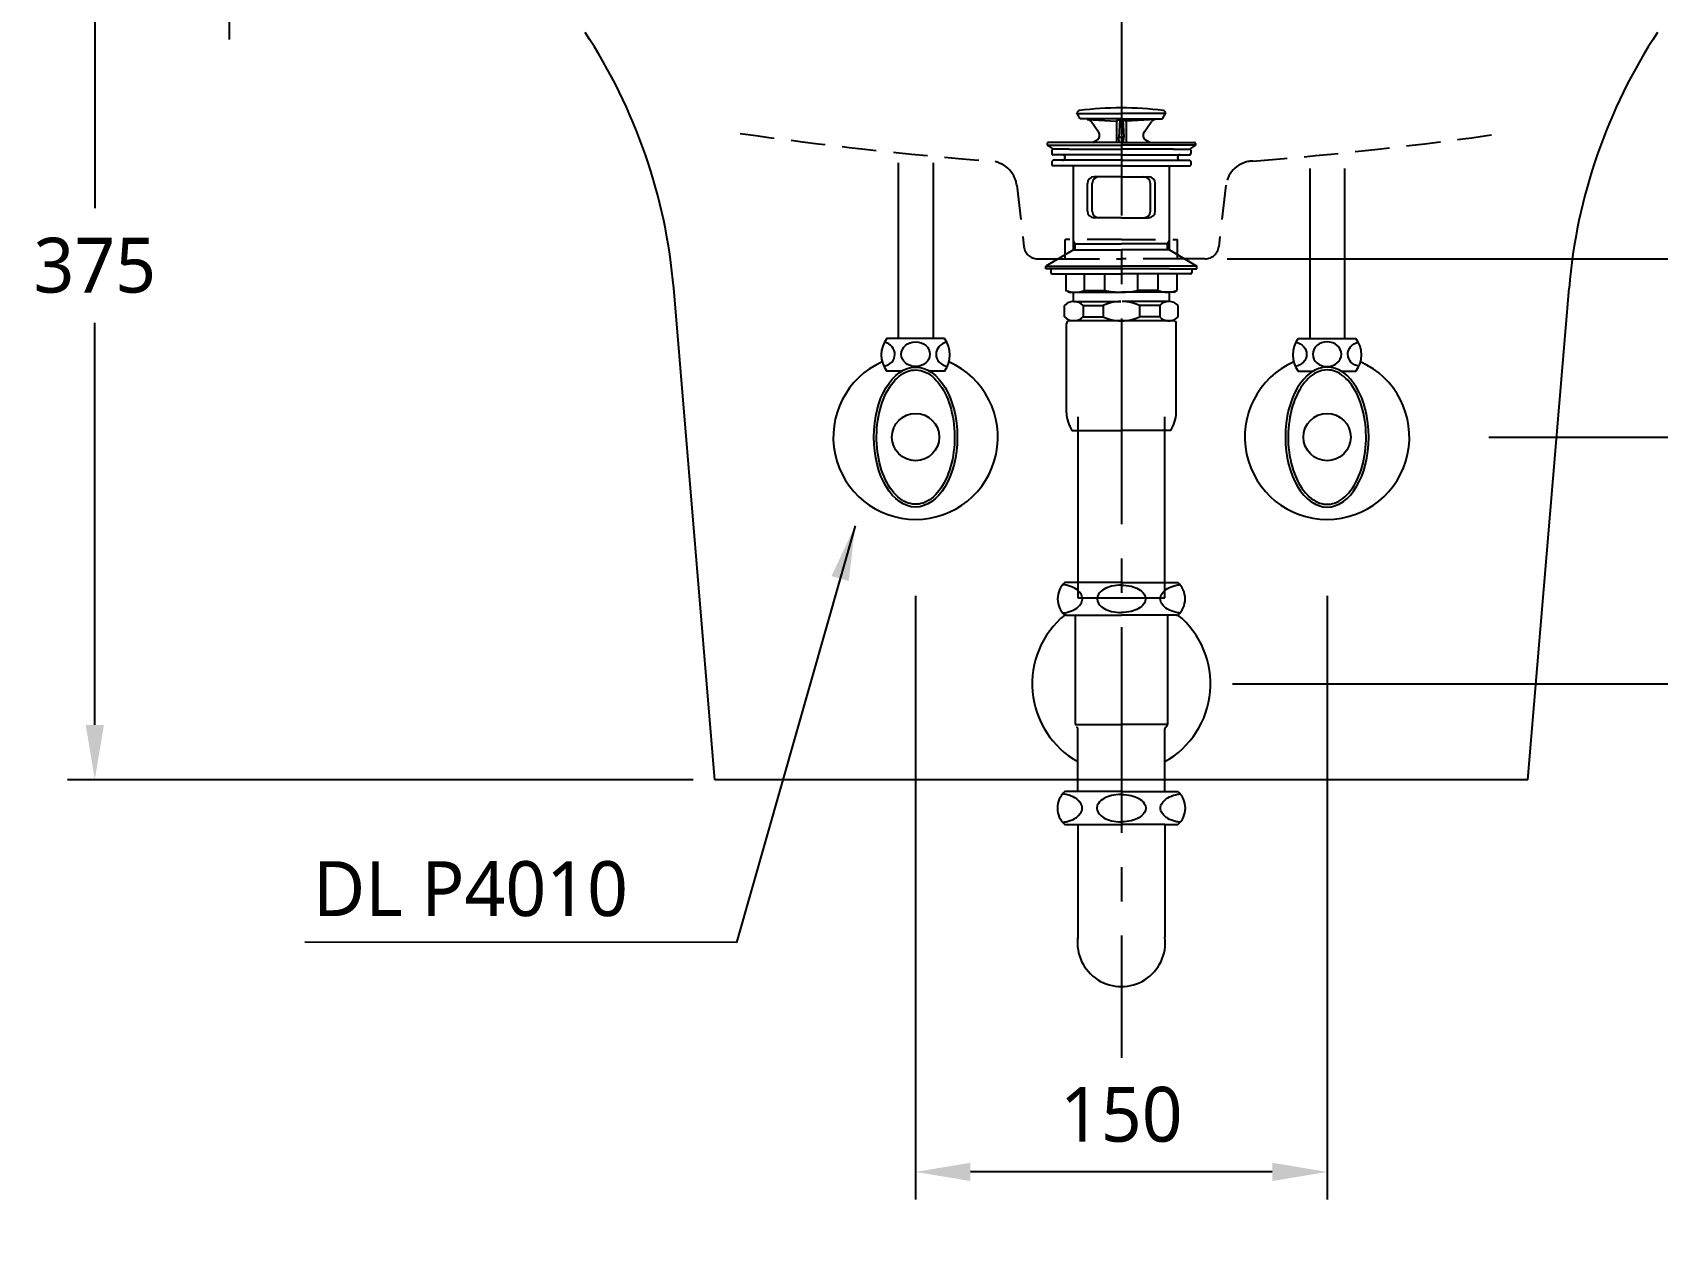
# Model space of a CAD drawing. Extents: x 7056 to 10156, y 0 to 2100.
# Drawn here: x 7804 to 8396, y 459 to 897 of the extents above; entities that cross this region are included whole.
import ezdxf

# ---------------------------------------------------------------- set-up
doc = ezdxf.new("R2010")
doc.units = 0
doc.header["$LTSCALE"] = 50
doc.header["$MEASUREMENT"] = 0
for name, pattern in [('CENTER', [2, 1.25, -0.25, 0.25, -0.25]), ('CENTER2', [1.125, 0.75, -0.125, 0.125, -0.125]), ('HIDDEN', [0.375, 0.25, -0.125])]:
    doc.linetypes.add(name, pattern=pattern)
doc.layers.get('0').update_dxf_attribs({"linetype": 'CONTINUOUS'})
doc.layers.get('DEFPOINTS').update_dxf_attribs({"linetype": 'CONTINUOUS'})
for name, color, linetype in [('1', 2, 'CENTER'), ('2', 2, 'HIDDEN'), ('3', 3, 'CONTINUOUS'), ('4', 4, 'CONTINUOUS'), ('6', 6, 'CONTINUOUS'), ('7', 7, 'CONTINUOUS')]:
    doc.layers.add(name, color=color, linetype=linetype)
doc.styles.add('GHS', font='txt.shx', dxfattribs={"bigfont": 'whgtxt.shx'})
doc.styles.get("Standard").update_dxf_attribs({"font": 'NanumGothic.ttf'})
doc.dimstyles.get("Standard").update_dxf_attribs({"dimtxt": 2.5, "dimasz": 2, "dimexe": 2, "dimexo": 1, "dimgap": 1.5, "dimtad": 1, "dimdec": 0, "dimlfac": 10, "dimrnd": 0.5, "dimzin": 0, "dimdsep": 46, "dimtxsty": 'Standard', "dimcen": 0, "dimclrt": 2, "dimadec": 0, "dimazin": 0, "dimtfac": 1, "dimtdec": 0, "dimtmove": 0, "dimatfit": 3, "dimfxl": 0, "dimtolj": 1, "dimtzin": 0, "dimarcsym": 0})

# ---------------------------------------------------------------- blocks, each defined once
blk = doc.blocks.new('*D66')
at = {"layer": '3', "color": 3, "lineweight": -2}
for p, q in [((8126.03, 691.34), (8126.03, 471.32)), ((8276.03, 691.34), (8276.03, 471.32)), ((8256.03, 481.32), (8146.03, 481.32))]:
    blk.add_line(p, q, dxfattribs=at)
at = {"layer": '3', "color": 3}
for points in [[(8146.03, 484.65), (8146.03, 477.99), (8126.03, 481.32)], [(8256.03, 484.65), (8256.03, 477.99), (8276.03, 481.32)]]:
    blk.add_solid(points, dxfattribs=at)
at = {"layer": 'DEFPOINTS', "color": 0}
for p in [(8126.03, 699.34), (8276.03, 699.34), (8126.03, 481.32)]:
    blk.add_point(p, dxfattribs=at)
at = {"layer": '3', "color": 2, "insert": (8201.03, 502.18), "char_height": 20, "attachment_point": 5}
blk.add_mtext('\\A1;150', dxfattribs=at)
blk = doc.blocks.new('*D67')
at = {"color": 3, "lineweight": -2}
for p, q in [((8241.53, 659.21), (8703.41, 659.21)), ((8693.41, 639.21), (8693.41, 470.06)), ((8693.41, 259.21), (8693.41, 428.37)), ((8509.03, 239.21), (8703.41, 239.21))]:
    blk.add_line(p, q, dxfattribs=at)
at = {"color": 3}
for points in [[(8690.08, 639.21), (8696.75, 639.21), (8693.41, 659.21)], [(8690.08, 259.21), (8696.75, 259.21), (8693.41, 239.21)]]:
    blk.add_solid(points, dxfattribs=at)
at = {"layer": 'DEFPOINTS', "color": 0}
for p in [(8233.53, 659.21), (8501.03, 239.21), (8693.41, 239.21)]:
    blk.add_point(p, dxfattribs=at)
at = {"color": 2, "insert": (8693.41, 449.21), "char_height": 20, "attachment_point": 5}
blk.add_mtext('\\A1;420', dxfattribs=at)
blk = doc.blocks.new('*D69')
at = {"color": 3, "lineweight": -2}
for p, q in [((8455.35, 999.21), (8583.65, 999.21)), ((8573.65, 979.21), (8573.65, 927.6)), ((8573.65, 834.21), (8573.65, 885.83)), ((8239.58, 814.21), (8583.65, 814.21))]:
    blk.add_line(p, q, dxfattribs=at)
at = {"color": 3}
for points in [[(8570.31, 979.21), (8576.98, 979.21), (8573.65, 999.21)], [(8570.31, 834.21), (8576.98, 834.21), (8573.65, 814.21)]]:
    blk.add_solid(points, dxfattribs=at)
at = {"layer": 'DEFPOINTS', "color": 0}
for p in [(8447.35, 999.21), (8231.58, 814.21), (8573.65, 814.21)]:
    blk.add_point(p, dxfattribs=at)
at = {"color": 2, "insert": (8573.65, 906.71), "char_height": 20, "attachment_point": 5}
blk.add_mtext('\\A1;185', dxfattribs=at)
blk = doc.blocks.new('*D70')
at = {"color": 3, "lineweight": -2}
for p, q in [((8601.65, 999.21), (8643.41, 999.21)), ((8633.41, 979.21), (8633.41, 895.1)), ((8633.41, 769.21), (8633.41, 853.33)), ((8335.03, 749.21), (8643.41, 749.21))]:
    blk.add_line(p, q, dxfattribs=at)
at = {"color": 3}
for points in [[(8630.08, 979.21), (8636.75, 979.21), (8633.41, 999.21)], [(8630.08, 769.21), (8636.75, 769.21), (8633.41, 749.21)]]:
    blk.add_solid(points, dxfattribs=at)
at = {"layer": 'DEFPOINTS', "color": 0}
for p in [(8593.65, 999.21), (8327.03, 749.21), (8633.41, 749.21)]:
    blk.add_point(p, dxfattribs=at)
at = {"color": 2, "insert": (8633.41, 874.21), "char_height": 20, "attachment_point": 5}
blk.add_mtext('\\A1;250', dxfattribs=at)
blk = doc.blocks.new('*D71')
at = {"color": 3, "lineweight": -2}
for p, q in [((8661.41, 999.21), (8703.41, 999.21)), ((8693.41, 979.21), (8693.41, 850.12)), ((8693.41, 679.21), (8693.41, 808.31)), ((8241.53, 659.21), (8703.41, 659.21))]:
    blk.add_line(p, q, dxfattribs=at)
at = {"color": 3}
for points in [[(8690.08, 979.21), (8696.75, 979.21), (8693.41, 999.21)], [(8690.08, 679.21), (8696.75, 679.21), (8693.41, 659.21)]]:
    blk.add_solid(points, dxfattribs=at)
at = {"layer": 'DEFPOINTS', "color": 0}
for p in [(8653.41, 999.21), (8233.53, 659.21), (8693.41, 659.21)]:
    blk.add_point(p, dxfattribs=at)
at = {"color": 2, "insert": (8693.41, 829.21), "char_height": 20, "attachment_point": 5}
blk.add_mtext('\\A1;340', dxfattribs=at)
blk = doc.blocks.new('*D65')
at = {"color": 3, "lineweight": -2}
for p, q in [((7875.77, 1019.21), (7875.77, 1039.21)), ((7918.04, 999.21), (7865.77, 999.21)), ((7875.77, 999.21), (7875.77, 987.6)), ((7875.77, 934.21), (7875.77, 945.82)), ((8087.03, 934.21), (7865.77, 934.21)), ((7875.77, 914.21), (7875.77, 894.21))]:
    blk.add_line(p, q, dxfattribs=at)
at = {"color": 3}
for points in [[(7872.43, 1019.21), (7879.1, 1019.21), (7875.77, 999.21)], [(7872.43, 914.21), (7879.1, 914.21), (7875.77, 934.21)]]:
    blk.add_solid(points, dxfattribs=at)
at = {"layer": 'DEFPOINTS', "color": 0}
for p in [(7926.04, 999.21), (7875.77, 934.21), (8095.03, 934.21)]:
    blk.add_point(p, dxfattribs=at)
at = {"color": 2, "insert": (7875.77, 966.71), "char_height": 20, "attachment_point": 5}
blk.add_mtext('\\A1;65', dxfattribs=at)
blk = doc.blocks.new('*D59')
at = {"color": 3, "lineweight": -2}
for p, q in [((7918.03, 999.21), (7816.86, 999.21)), ((7826.86, 979.21), (7826.86, 832.66)), ((7826.86, 644.31), (7826.86, 790.86)), ((8044.91, 624.31), (7816.86, 624.31))]:
    blk.add_line(p, q, dxfattribs=at)
at = {"color": 3}
for points in [[(7823.52, 979.21), (7830.19, 979.21), (7826.86, 999.21)], [(7823.52, 644.31), (7830.19, 644.31), (7826.86, 624.31)]]:
    blk.add_solid(points, dxfattribs=at)
at = {"layer": 'DEFPOINTS', "color": 0}
for p in [(7926.03, 999.21), (7826.86, 624.31), (8052.91, 624.31)]:
    blk.add_point(p, dxfattribs=at)
at = {"color": 2, "insert": (7826.86, 811.76), "char_height": 20, "attachment_point": 5}
blk.add_mtext('\\A1;375', dxfattribs=at)

msp = doc.modelspace()

# ---------------------------------------------------------------- linework, layer by layer
at = {"layer": '1', "color": 1, "linetype": 'CENTER2', "ltscale": 2}
msp.add_line((8201.03038, 1017.46417), (8201.03038, 522.87753), dxfattribs=at)
at = {"layer": '1', "color": 0, "linetype": 'Continuous'}
for p, q in [((8052.90817, 624.30515), (8037.84944, 803.49385)), ((8349.14843, 624.30515), (8364.20715, 803.49385)), ((8349.14843, 624.30515), (8052.90817, 624.30515))]:
    msp.add_line(p, q, dxfattribs=at)
for centre, start, end in [((7838.55197, 786.74522), 4.80375605, 33.3605733), ((8563.50463, 786.74522), 146.6394267, 175.19624395)]:
    msp.add_arc(centre, 200, start, end, dxfattribs=at)
at = {"layer": '2'}
for p, q in [((8162.8943, 841.00925), (8165.51321, 818.63294)), ((8239.16647, 841.00925), (8236.54755, 818.63294)), ((8201.03038, 821.21417), (8180.53038, 821.21417)), ((8180.53038, 814.21417), (8180.53038, 821.21417)), ((8201.03038, 821.21417), (8221.53038, 821.21417)), ((8221.53038, 814.21417), (8221.53038, 821.21417)), ((8170.47931, 814.21417), (8180.53038, 814.21417)), ((8180.53038, 814.21417), (8201.03038, 814.21417)), ((8221.53038, 814.21417), (8201.03038, 814.21417)), ((8231.58145, 814.21417), (8221.53038, 814.21417))]:
    msp.add_line(p, q, dxfattribs=at)
for centre, radius, start, end in [((8265.76239, 2278.29309), 1432.88342, 261.8284644, 265.49027733), ((8136.29838, 2278.29309), 1432.88342, 274.50972267, 278.1715356), ((8152.96209, 839.84679), 10, 6.67550305, 89.22558229), ((8249.09867, 839.84679), 10, 90.77441771, 173.32449695), ((8170.47931, 819.21417), 5, 186.67550305, 270), ((8231.58145, 819.21417), 5, 270, 353.32449695)]:
    msp.add_arc(centre, radius, start, end, dxfattribs=at)
at = {"layer": '3'}
for p, q in [((8186.03038, 865.2431), (8184.79906, 867.37581)), ((8184.9156, 867.17396), (8201.03038, 867.17396)), ((8201.03038, 865.2431), (8186.03038, 865.2431)), ((8188.54566, 865.05881), (8199.28038, 864.35744)), ((8201.03038, 865.2431), (8199.28038, 864.35744)), ((8200.51271, 864.98111), (8200.08038, 858.57323)), ((8217.14516, 867.17396), (8201.03038, 867.17396)), ((8201.03038, 865.2431), (8216.03038, 865.2431)), ((8201.03038, 865.2431), (8202.78038, 864.35744)), ((8201.54806, 864.98111), (8201.98038, 858.57323)), ((8213.51511, 865.05881), (8202.78038, 864.35744)), ((8216.03038, 865.2431), (8217.2617, 867.37581)), ((8192.75572, 860.36381), (8190.03751, 864.21678)), ((8199.28038, 864.35744), (8199.28038, 856.6431)), ((8202.78038, 864.35744), (8202.78038, 856.6431)), ((8209.30504, 860.36381), (8212.02325, 864.21678)), ((8174.03038, 856.2431), (8174.03038, 855.6431)), ((8174.03038, 855.6431), (8201.03038, 855.6431)), ((8174.03038, 855.6431), (8176.1726, 854.1431)), ((8183.73038, 856.6431), (8174.43038, 856.6431)), ((8175.72855, 853.9431), (8175.72855, 852.6431)), ((8182.03038, 854.1431), (8175.92855, 854.1431)), ((8182.03038, 854.1431), (8201.03038, 854.1431)), ((8201.03038, 856.6431), (8183.73038, 856.6431)), ((8190.67396, 856.6431), (8192.12148, 857.47883)), ((8200.28348, 856.6431), (8200.08038, 858.59742)), ((8200.08038, 858.59742), (8201.03038, 858.59742)), ((8201.98038, 858.59742), (8201.03038, 858.59742)), ((8201.03038, 856.6431), (8218.33038, 856.6431)), ((8228.03038, 855.6431), (8201.03038, 855.6431)), ((8220.03038, 854.1431), (8201.03038, 854.1431)), ((8201.77728, 856.6431), (8201.98038, 858.59742)), ((8211.38681, 856.6431), (8209.93929, 857.47883)), ((8218.33038, 856.6431), (8227.63038, 856.6431)), ((8220.03038, 854.1431), (8226.13222, 854.1431)), ((8228.03038, 855.6431), (8225.88816, 854.1431)), ((8226.33222, 853.9431), (8226.33222, 852.6431)), ((8228.03038, 856.2431), (8228.03038, 855.6431)), ((8175.72855, 849.6431), (8175.72855, 848.3431)), ((8201.03038, 848.1431), (8175.92855, 848.1431)), ((8201.03038, 852.1431), (8176.22855, 852.1431)), ((8201.03038, 850.1431), (8176.22855, 850.1431)), ((8183.53038, 817.54869), (8183.53038, 848.1431)), ((8201.03038, 852.1431), (8225.83222, 852.1431)), ((8201.03038, 850.1431), (8225.83222, 850.1431)), ((8201.03038, 848.1431), (8226.13222, 848.1431)), ((8218.53038, 817.54869), (8218.53038, 848.1431)), ((8226.33222, 849.6431), (8226.33222, 848.3431)), ((8188.65601, 831.6431), (8188.65601, 841.6431)), ((8190.42378, 831.6431), (8190.42378, 841.6431)), ((8201.03038, 844.1431), (8191.15601, 844.1431)), ((8201.03038, 844.1431), (8210.90475, 844.1431)), ((8211.63698, 831.6431), (8211.63698, 841.6431)), ((8213.40475, 831.6431), (8213.40475, 841.6431)), ((8201.03038, 829.1431), (8191.15601, 829.1431)), ((8201.03038, 829.1431), (8210.90475, 829.1431)), ((8183.53038, 817.54869), (8173.53038, 811.54869)), ((8184.23038, 819.6431), (8183.53038, 820.85554)), ((8183.53038, 819.6431), (8201.03038, 819.6431)), ((8183.53038, 817.54869), (8201.03038, 817.54869)), ((8184.23038, 817.54869), (8184.23038, 819.6431)), ((8218.53038, 819.6431), (8201.03038, 819.6431)), ((8218.53038, 817.54869), (8201.03038, 817.54869)), ((8217.83038, 819.6431), (8218.53038, 820.85554)), ((8217.83038, 817.54869), (8217.83038, 819.6431)), ((8218.53038, 817.54869), (8228.53038, 811.54869)), ((8173.53038, 811.54869), (8201.03038, 811.54869)), ((8173.53038, 810.54869), (8173.53038, 811.54869)), ((8228.53038, 811.54869), (8201.03038, 811.54869)), ((8228.53038, 810.54869), (8228.53038, 811.54869)), ((8183.53038, 810.54869), (8173.53038, 810.54869)), ((8175.33825, 810.54869), (8175.33825, 809.24869)), ((8175.83825, 808.74869), (8180.83825, 808.74869)), ((8180.83825, 808.74869), (8201.03038, 808.74869)), ((8180.83825, 808.74869), (8180.83825, 802.62604)), ((8218.53038, 810.54869), (8183.53038, 810.54869)), ((8187.61303, 802.62604), (8187.61303, 808.74869)), ((8195.0137, 802.62604), (8195.0137, 808.74869)), ((8221.22251, 808.74869), (8201.03038, 808.74869)), ((8207.04707, 802.62604), (8207.04707, 808.74869)), ((8214.44773, 802.62604), (8214.44773, 808.74869)), ((8218.53038, 810.54869), (8228.53038, 810.54869)), ((8221.22251, 808.74869), (8221.22251, 802.62604)), ((8226.22251, 808.74869), (8221.22251, 808.74869)), ((8226.72251, 810.54869), (8226.72251, 809.24869)), ((8181.83825, 802.04869), (8180.83825, 802.62604)), ((8181.83825, 802.04869), (8183.23825, 802.04869)), ((8183.23825, 802.04869), (8201.03038, 802.04869)), ((8183.53038, 798.63745), (8183.53038, 802.04869)), ((8187.61303, 802.62604), (8195.0137, 802.62604)), ((8218.82251, 802.04869), (8201.03038, 802.04869)), ((8214.44773, 802.62604), (8207.04707, 802.62604)), ((8218.53038, 798.63745), (8218.53038, 802.04869)), ((8220.22251, 802.04869), (8218.82251, 802.04869)), ((8220.22251, 802.04869), (8221.22251, 802.62604)), ((8180.28669, 793.08648), (8180.28669, 797.19972)), ((8183.67408, 798.6431), (8200.78669, 798.6431)), ((8187.06147, 797.19972), (8194.46213, 797.19972)), ((8187.06147, 797.19972), (8187.06147, 793.08648)), ((8194.46213, 797.19972), (8194.46213, 793.08648)), ((8218.38669, 798.6431), (8201.27408, 798.6431)), ((8207.59863, 797.19972), (8207.59863, 793.08648)), ((8214.99929, 797.19972), (8207.59863, 797.19972)), ((8214.99929, 797.19972), (8214.99929, 793.08648)), ((8221.77408, 793.08648), (8221.77408, 797.19972)), ((8181.03038, 758.04075), (8181.03038, 790.6431)), ((8201.03038, 791.6431), (8182.03038, 791.6431)), ((8187.06147, 793.08648), (8194.46213, 793.08648)), ((8218.38669, 791.6431), (8201.03038, 791.6431)), ((8214.99929, 793.08648), (8207.59863, 793.08648)), ((8217.83038, 791.6431), (8218.38669, 791.6431)), ((8218.38669, 791.6431), (8218.78669, 791.6431)), ((8220.03038, 791.6431), (8218.53038, 791.6431)), ((8221.03038, 758.04075), (8221.03038, 790.6431)), ((8221.03038, 785.27886), (8221.03038, 790.6431)), ((8185.15538, 756.6431), (8185.15538, 690.6431)), ((8216.90538, 690.6431), (8216.90538, 756.6431)), ((8183.03038, 751.6431), (8201.03038, 751.6431)), ((8219.03038, 751.6431), (8201.03038, 751.6431)), ((8185.15538, 690.6431), (8216.90538, 690.6431))]:
    msp.add_line(p, q, dxfattribs=at)
for centre, radius, start, end in [((8185.88038, 867.17396), 1.1, 97.32041367, 169.42619898), ((8201.03038, 749.2431), 120, 90, 97.32041367), ((8188.40327, 863.06385), 2, 35.20232507, 86.26180949), ((8201.03038, 749.2431), 120, 82.67958633, 90), ((8213.65749, 863.06385), 2, 93.73819051, 144.79767493), ((8216.18038, 867.17396), 1.1, 10.57380102, 82.67958633), ((8191.12148, 859.21088), 2, 300, 35.20232507), ((8210.93929, 859.21088), 2, 144.79767493, 240), ((8174.43038, 856.2431), 0.4, 90, 180), ((8175.92855, 853.9431), 0.2, 90, 180), ((8226.13222, 853.9431), 0.2, 0, 90), ((8227.63038, 856.2431), 0.4, 0, 90), ((8176.22855, 852.6431), 0.5, 180, 270), ((8176.22855, 849.6431), 0.5, 90, 180), ((8175.92855, 848.3431), 0.2, 180, 270), ((8179.53038, 851.1431), 1, 270, 90), ((8222.53038, 851.1431), 1, 90, 270), ((8225.83222, 852.6431), 0.5, 270, 0), ((8225.83222, 849.6431), 0.5, 0, 90), ((8226.13222, 848.3431), 0.2, 270, 0), ((8191.15601, 841.6431), 2.5, 90, 180), ((8192.92378, 841.6431), 2.5, 90, 180), ((8209.13698, 841.6431), 2.5, 0, 90), ((8210.90475, 841.6431), 2.5, 0, 90), ((8191.15601, 831.6431), 2.5, 180, 270), ((8192.92378, 831.6431), 2.5, 180, 270), ((8209.13698, 831.6431), 2.5, 270, 0), ((8210.90475, 831.6431), 2.5, 270, 0), ((8175.83825, 809.24869), 0.5, 180, 270), ((8226.22251, 809.24869), 0.5, 270, 0), ((8184.22564, 812.2279), 10.18185, 250.56792502, 289.43207498), ((8200.83824, 831.50102), 29.45658, 258.59556617, 270.3737354), ((8201.22252, 831.50102), 29.45658, 269.6262646, 281.40443383), ((8217.83512, 812.2279), 10.18185, 250.56792502, 289.43207498), ((8183.67408, 793.9353), 4.70435, 43.94093732, 136.05906268), ((8200.56449, 785.03862), 13.60629, 89.06429532, 116.64718661), ((8201.49627, 785.03862), 13.60629, 63.35281339, 90.93570468), ((8218.38669, 793.9353), 4.70435, 43.94093732, 136.05906268), ((8183.67408, 796.3509), 4.70435, 223.94093732, 316.05906268), ((8182.03038, 790.6431), 1, 90, 180), ((8200.56449, 805.24758), 13.60629, 243.35281339, 270.93570468), ((8201.49627, 805.24758), 13.60629, 269.06429532, 296.64718661), ((8218.38669, 796.3509), 4.70435, 223.94093732, 316.05906268), ((8220.03038, 790.6431), 1, 0, 90), ((8194.01879, 758.58968), 13, 182.42004342, 212.30000816), ((8208.04198, 758.58968), 13, 327.69999184, 357.57995658)]:
    msp.add_arc(centre, radius, start, end, dxfattribs=at)
at = {"layer": '4'}
for p, q in [((8184.78038, 696.25294), (8180.48888, 696.25294)), ((8201.03038, 696.25294), (8184.78038, 696.25294)), ((8201.03038, 696.25294), (8217.28038, 696.25294)), ((8217.28038, 696.25294), (8221.57188, 696.25294)), ((8180.88038, 684.25294), (8180.48888, 684.25294)), ((8180.88038, 684.25294), (8201.03038, 684.25294)), ((8184.23038, 684.25294), (8184.23038, 644.47282)), ((8221.18038, 684.25294), (8201.03038, 684.25294)), ((8217.83038, 684.25294), (8217.83038, 644.47282)), ((8221.18038, 684.25294), (8221.57188, 684.25294)), ((8184.23038, 644.47282), (8201.03038, 644.47282)), ((8185.15538, 619.95294), (8185.15538, 642.82794)), ((8217.83038, 644.47282), (8201.03038, 644.47282)), ((8216.90538, 619.95294), (8216.90538, 642.82794)), ((8185.15538, 619.95294), (8180.41093, 619.95294)), ((8200.95243, 619.95294), (8185.15538, 619.95294)), ((8200.95243, 619.95294), (8201.03038, 619.95294)), ((8201.10833, 619.95294), (8201.03038, 619.95294)), ((8201.10833, 619.95294), (8216.90538, 619.95294)), ((8216.90538, 619.95294), (8221.64983, 619.95294)), ((8180.41093, 607.95294), (8185.15538, 607.95294)), ((8185.15538, 607.95294), (8200.95243, 607.95294)), ((8185.15538, 607.95294), (8185.15538, 566.87403)), ((8216.90538, 607.95294), (8201.10833, 607.95294)), ((8216.90538, 607.95294), (8216.90538, 566.87403)), ((8216.90538, 607.95294), (8221.64983, 607.95294))]:
    msp.add_line(p, q, dxfattribs=at)
for points in [[(8186.83555, 690.25294, 0.15521739), (8186.24506, 692.10926, 0.106747244), (8184.18335, 693.99994, 0.07304301), (8181.41349, 695.11796, 0.028511088), (8179.68474, 695.43397, 0.05952259)], [(8201.03038, 695.25294, 0.057537424), (8197.47284, 694.84219, 0.071219107), (8194.77289, 693.78847, 0.106373365), (8192.75008, 691.99187, 0.159482965)], [(8201.03038, 695.25294, -0.057537424), (8204.58792, 694.84219, -0.071219107), (8207.28788, 693.78847, -0.106373365), (8209.31068, 691.99187, -0.159482965)], [(8215.22521, 690.25294, -0.15521739), (8215.8157, 692.10926, -0.106747244), (8217.87741, 693.99994, -0.07304301), (8220.64727, 695.11796, -0.028511088), (8222.37603, 695.43397, -0.05952259)], [(8179.68474, 685.0719, 0.028511088), (8181.41349, 685.38792, 0.07304301), (8184.18335, 686.50594, 0.106747244), (8186.24506, 688.39661, 0.15521739), (8186.83555, 690.25294, 0.15521739)], [(8192.75008, 691.99187, 0.327290453), (8192.75008, 688.514, 0.106373385), (8194.77289, 686.7174, 0.071219107), (8197.47284, 685.66368, 0.057537424), (8201.03038, 685.25294, 0.057537424)], [(8209.31068, 691.99187, -0.327290453), (8209.31068, 688.514, -0.106373385), (8207.28788, 686.7174, -0.071219107), (8204.58792, 685.66368, -0.057537424), (8201.03038, 685.25294, -0.057537424)], [(8222.37603, 685.0719, -0.028511088), (8220.64727, 685.38792, -0.07304301), (8217.87741, 686.50594, -0.106747244), (8215.8157, 688.39661, -0.15521739), (8215.22521, 690.25294, -0.15521739)], [(8185.15538, 616.9384, 0.049056062), (8184.10541, 617.69994, 0.07304301), (8181.33554, 618.81796, 0.028511088), (8179.60679, 619.13397)], [(8186.7576, 613.95294, 0.15521739), (8186.16711, 615.80926, 0.054411203), (8185.21396, 616.88582, 0.054411203)], [(8201.03038, 618.95274, 0.058789896), (8197.39489, 618.54219, 0.071219107), (8194.69494, 617.48847, 0.106373365), (8192.67213, 615.69187, 0.159482965)], [(8201.03038, 618.95274, -0.058789896), (8204.66587, 618.54219, -0.071219107), (8207.36583, 617.48847, -0.106373365), (8209.38863, 615.69187, -0.159482965)], [(8215.30316, 613.95294, -0.15521739), (8215.89365, 615.80926, -0.054949864), (8216.85734, 616.89538, -0.054949864)], [(8216.90538, 616.9384, -0.049056062), (8217.95536, 617.69994, -0.07304301), (8220.72522, 618.81796, -0.028511088), (8222.45398, 619.13397)], [(8179.60679, 608.7719, 0.028511088), (8181.33554, 609.08792, 0.07304301), (8184.10541, 610.20594, 0.049056062), (8185.15538, 610.96747, 0.049056062)], [(8185.21573, 611.02166, 0.054320903), (8186.16711, 612.09661, 0.15521739), (8186.7576, 613.95294)], [(8192.67213, 615.69187, 0.327290453), (8192.67213, 612.214, 0.106373385), (8194.69494, 610.4174, 0.071219107), (8197.39489, 609.36368, 0.057537424), (8200.95243, 608.95294, 0.057537424)], [(8209.38863, 615.69187, -0.327290453), (8209.38863, 612.214, -0.106373385), (8207.36583, 610.4174, -0.071219107), (8204.66587, 609.36368, -0.057537424), (8201.10833, 608.95294, -0.057537424)], [(8216.8493, 611.01778, -0.054539036), (8215.89365, 612.09661, -0.15521739), (8215.30316, 613.95294)], [(8222.45398, 608.7719, -0.028511088), (8220.72522, 609.08792, -0.07304301), (8217.95536, 610.20594, -0.049056062), (8216.90538, 610.96747, -0.049056062)]]:
    msp.add_lwpolyline(points, format="xyb", dxfattribs=at)
for centre, radius, start, end in [((8185.78038, 690.25294), 8, 131.40962211, 228.59037789), ((8216.28038, 690.25294), 8, 311.40962211, 48.59037789), ((8201.03038, 659.25294), 32.5, 129.44707923, 240.76048697), ((8201.03038, 659.25294), 32.5, 299.23951303, 50.55292077), ((8184.23038, 642.82794), 0.925, 0, 58.70258778), ((8217.83038, 642.82794), 0.925, 121.29741222, 180), ((8216.83038, 644.47282), 1, 301.29741222, 0), ((8185.70243, 613.95294), 8, 131.40962211, 228.59037789), ((8216.35833, 613.95294), 8, 311.40962211, 48.59037789), ((8201.03038, 564.87794), 16, 172.8333566, 7.1666434), ((8201.03038, 564.87794), 16, 172.8333566, 180)]:
    msp.add_arc(centre, radius, start, end, dxfattribs=at)
at = {"layer": '6'}
for p, q in [((8119.68038, 849.21417), (8119.68038, 785.21417)), ((8132.38038, 849.21417), (8132.38038, 785.21417)), ((8269.68038, 847.09905), (8269.68038, 785.21417)), ((8282.38038, 847.11801), (8282.38038, 785.21417)), ((8132.38038, 785.21417), (8115.53038, 785.21417)), ((8136.53038, 785.21417), (8132.38038, 785.21417)), ((8265.53038, 785.21417), (8269.68038, 785.21417)), ((8269.68038, 785.21417), (8286.53038, 785.21417)), ((8120.89019, 773.21417), (8115.53038, 773.21417)), ((8136.53038, 773.21417), (8131.17058, 773.21417)), ((8265.53038, 773.21417), (8270.89019, 773.21417)), ((8281.17058, 773.21417), (8286.53038, 773.21417))]:
    msp.add_line(p, q, dxfattribs=at)
for centre in [(8126.03038, 749.21417), (8276.03038, 749.21417)]:
    msp.add_circle(centre, 8.61509, dxfattribs=at)
for centre, radius, start, end in [((8123.53038, 779.21417), 10, 143.13010235, 216.86989765), ((8128.53038, 779.21417), 10, 323.13010235, 36.86989765), ((8273.53038, 779.21417), 10, 143.13010235, 216.86989765), ((8278.53038, 779.21417), 10, 323.13010235, 36.86989765), ((8126.03038, 749.21417), 30, 113.91725115, 66.08274885), ((8276.03038, 749.21417), 30, 113.91725115, 66.08274885)]:
    msp.add_arc(centre, radius, start, end, dxfattribs=at)
for centre, major_axis, start_param, end_param in [((8113.25712, 779.44175), (-5.22946, 0), 1.800504354, 4.443057795), ((8138.71306, 779.44175), (5.22946, 0), 1.82411945, 4.498970222)]:
    msp.add_ellipse(centre, major_axis=major_axis, ratio=0.866391406, start_param=start_param, end_param=end_param, dxfattribs=at)
for centre, major_axis, ratio in [((8126.03038, 779.44175), (5.22946, 0), 0.866391406), ((8126.03038, 749.21417), (0, 25.5), 0.596528766)]:
    msp.add_ellipse(centre, major_axis=major_axis, ratio=ratio, dxfattribs=at)
at = {"layer": '6', "extrusion": (0, 0, -1)}
for centre, major_axis, start_param, end_param in [((8263.34771, 779.44175), (-5.22946, 0), 1.82411945, 4.498970222), ((8288.80365, 779.44175), (5.22946, 0), 1.800504354, 4.443057795)]:
    msp.add_ellipse(centre, major_axis=major_axis, ratio=0.866391406, start_param=start_param, end_param=end_param, dxfattribs=at)
for centre, major_axis, ratio in [((8276.03038, 779.44175), (-5.22946, 0), 0.866391406), ((8276.03038, 749.21417), (0, 25.5), 0.596528766)]:
    msp.add_ellipse(centre, major_axis=major_axis, ratio=ratio, dxfattribs=at)
at = {"layer": '6'}
for points in [[(8126.03038, 773.71417), (8123.94999, 773.71417), (8121.85024, 772.90506), (8117.95401, 769.66001), (8116.18179, 767.21988), (8113.45594, 761.19117), (8112.50427, 757.61176), (8111.65387, 750.09662), (8111.7552, 746.16688), (8112.98709, 738.80947), (8114.11758, 735.38793), (8117.13001, 729.79872), (8119.00788, 727.64149), (8123.01302, 724.99915), (8125.11854, 724.49757), (8129.27404, 725.09937), (8131.35579, 726.22222), (8135.107, 730.05422), (8136.75573, 732.75833), (8139.17012, 739.1797), (8139.93489, 742.88895), (8140.39656, 750.50338), (8140.09342, 754.40265), (8138.49058, 761.54506), (8137.19102, 764.78177), (8133.92013, 769.88856), (8131.9564, 771.74732), (8128.63869, 773.39949), (8127.33318, 773.71417), (8126.03038, 773.71417)], [(8276.03038, 773.71417), (8278.11077, 773.71417), (8280.21052, 772.90506), (8284.10675, 769.66001), (8285.87897, 767.21988), (8288.60482, 761.19117), (8289.55649, 757.61176), (8290.40689, 750.09662), (8290.30557, 746.16688), (8289.07367, 738.80947), (8287.94318, 735.38793), (8284.93076, 729.79872), (8283.05288, 727.64149), (8279.04774, 724.99915), (8276.94222, 724.49757), (8272.78672, 725.09937), (8270.70497, 726.22222), (8266.95376, 730.05422), (8265.30503, 732.75833), (8262.89065, 739.1797), (8262.12587, 742.88895), (8261.6642, 750.50338), (8261.96734, 754.40265), (8263.57018, 761.54506), (8264.86974, 764.78177), (8268.14063, 769.88856), (8270.10436, 771.74732), (8273.42207, 773.39949), (8274.72759, 773.71417), (8276.03038, 773.71417)]]:
    msp.add_open_spline(points, degree=3, knots=[0, 0, 0, 0, 0.461109739, 0.461109739, 0.922219478, 0.922219478, 1.383329216, 1.383329216, 1.844438955, 1.844438955, 2.305548694, 2.305548694, 2.766658433, 2.766658433, 3.227768172, 3.227768172, 3.688877911, 3.688877911, 4.149987649, 4.149987649, 4.611097388, 4.611097388, 5.072207127, 5.072207127, 5.533316866, 5.533316866, 5.994426605, 5.994426605, 6.283185307, 6.283185307, 6.283185307, 6.283185307], dxfattribs=at)
at = {"layer": '7', "extrusion": (0, 1, 0)}
for p, q in [((8201.03038, 846.8887, -14.18423), (8201.03038, 846.8887, 445.81577)), ((8201.03038, 846.8887, 445.81577), (8201.03038, 846.8887, -14.18423)), ((8201.03038, 846.8887, -14.18423), (8201.03038, 846.8887, 445.81577)), ((8201.03038, 846.8887, 445.81577), (8201.03038, 846.8887, -14.18423)), ((8201.03038, 846.88869, -14.18423), (8201.03038, 846.8887, -14.18423)), ((8201.03038, 846.8887, -14.18423), (8201.03038, 846.88869, -14.18423)), ((8201.03038, 846.88869, -14.18423), (8201.03038, 846.8887, -14.18423)), ((8201.03038, 846.8887, -14.18423), (8201.03038, 846.88869, -14.18423)), ((8201.03038, 846.8887, 445.81577), (8201.03038, 846.88863, 445.81577)), ((8201.03038, 846.88863, 445.81577), (8201.03038, 846.8887, 445.81577)), ((8201.03038, 846.8887, 445.81577), (8201.03038, 846.88863, 445.81577)), ((8201.03038, 846.88863, 445.81577), (8201.03038, 846.8887, 445.81577)), ((8201.03038, 846.88869, 20), (8201.03038, 846.88869, 0)), ((8201.03038, 846.88869, 20), (8201.03038, 846.88869, 0)), ((8201.03038, 846.88869, 20), (8201.03038, 846.88869, 0)), ((8201.03038, 846.88869, 20), (8201.03038, 846.88869, 0)), ((8201.03038, 846.88869, 0), (8201.03038, 846.88869, -14.18423)), ((8201.03038, 846.88869, 0), (8201.03038, 846.88869, -14.18423)), ((8201.03038, 846.88869, 0), (8201.03038, 846.88869, -14.18423)), ((8201.03038, 846.88869, 0), (8201.03038, 846.88869, -14.18423)), ((8201.03038, 846.88863, 410.50779), (8201.03038, 846.88863, 445.81577)), ((8201.03038, 846.88863, 410.50779), (8201.03038, 846.88863, 445.81577))]:
    msp.add_line(p, q, dxfattribs=at)
at = {"layer": '7'}
for points, degree in [([(8201.03038, 846.8887, 0.00174), (8201.03038, 846.8887)], 1), ([(8201.03038, 846.8887, 0.00174), (8201.03038, 846.8887)], 1), ([(8201.03038, 846.8887, 0.00174), (8201.03038, 846.8887)], 1), ([(8201.03038, 846.8887, 0.00174), (8201.03038, 846.8887)], 1), ([(8201.03038, 846.88869, -14.18423), (8201.03038, 846.88869, -9.45618), (8201.03038, 846.88869, -4.7281), (8201.03038, 846.88869, 0)], 3), ([(8201.03038, 846.88869, -14.18423), (8201.03038, 846.88869, -9.45618), (8201.03038, 846.88869, -4.7281), (8201.03038, 846.88869, 0)], 3), ([(8201.03038, 846.88869, -14.18423), (8201.03038, 846.88869, -9.45618), (8201.03038, 846.88869, -4.7281), (8201.03038, 846.88869, 0)], 3), ([(8201.03038, 846.88869, -14.18423), (8201.03038, 846.88869, -9.45618), (8201.03038, 846.88869, -4.7281), (8201.03038, 846.88869, 0)], 3)]:
    msp.add_open_spline(points, degree=degree, dxfattribs=at)
for points, knots in [([(8201.03038, 846.88869, 381.33422), (8201.03038, 846.88869, 320.01361), (8201.03038, 846.88869, 258.68925), (8201.03038, 846.88869, 138.24222), (8201.03038, 846.88869, 79.11951), (8201.03038, 846.88869, 20)], [0, 0, 0, 0, 0.509143811, 0.509143811, 1, 1, 1, 1]), ([(8201.03038, 846.88869, 381.33422), (8201.03038, 846.88869, 320.01361), (8201.03038, 846.88869, 258.68925), (8201.03038, 846.88869, 138.24222), (8201.03038, 846.88869, 79.11951), (8201.03038, 846.88869, 20)], [0, 0, 0, 0, 0.509143811, 0.509143811, 1, 1, 1, 1]), ([(8201.03038, 846.88869, 381.33422), (8201.03038, 846.88869, 320.01361), (8201.03038, 846.88869, 258.68925), (8201.03038, 846.88869, 138.24222), (8201.03038, 846.88869, 79.11951), (8201.03038, 846.88869, 20)], [0, 0, 0, 0, 0.509143811, 0.509143811, 1, 1, 1, 1]), ([(8201.03038, 846.88869, 381.33422), (8201.03038, 846.88869, 320.01361), (8201.03038, 846.88869, 258.68925), (8201.03038, 846.88869, 138.24222), (8201.03038, 846.88869, 79.11951), (8201.03038, 846.88869, 20)], [0, 0, 0, 0, 0.509143811, 0.509143811, 1, 1, 1, 1]), ([(8201.03038, 846.88869, 381.33422), (8201.03038, 846.88869, 385.33847), (8201.03038, 846.88869, 389.32655), (8201.03038, 846.88869, 396.64109), (8201.03038, 846.88869, 400.03232), (8201.03038, 846.88868, 405.621), (8201.03038, 846.88868, 407.86239), (8201.03038, 846.88868, 410.85369), (8201.03038, 846.88868, 411.60554), (8201.03038, 846.88868, 411.56248)], [0, 0, 0, 0, 0.25, 0.25, 0.5, 0.5, 0.75, 0.75, 1, 1, 1, 1]), ([(8201.03038, 846.88869, 381.33422), (8201.03038, 846.88869, 385.33847), (8201.03038, 846.88869, 389.32655), (8201.03038, 846.88869, 396.64109), (8201.03038, 846.88869, 400.03232), (8201.03038, 846.88868, 405.621), (8201.03038, 846.88868, 407.86239), (8201.03038, 846.88868, 410.85369), (8201.03038, 846.88868, 411.60554), (8201.03038, 846.88868, 411.56248)], [0, 0, 0, 0, 0.25, 0.25, 0.5, 0.5, 0.75, 0.75, 1, 1, 1, 1]), ([(8201.03038, 846.88869, 381.33422), (8201.03038, 846.88869, 385.33847), (8201.03038, 846.88869, 389.32655), (8201.03038, 846.88869, 396.64109), (8201.03038, 846.88869, 400.03232), (8201.03038, 846.88868, 405.621), (8201.03038, 846.88868, 407.86239), (8201.03038, 846.88868, 410.85369), (8201.03038, 846.88868, 411.60554), (8201.03038, 846.88868, 411.56248)], [0, 0, 0, 0, 0.25, 0.25, 0.5, 0.5, 0.75, 0.75, 1, 1, 1, 1]), ([(8201.03038, 846.88869, 381.33422), (8201.03038, 846.88869, 385.33847), (8201.03038, 846.88869, 389.32655), (8201.03038, 846.88869, 396.64109), (8201.03038, 846.88869, 400.03232), (8201.03038, 846.88868, 405.621), (8201.03038, 846.88868, 407.86239), (8201.03038, 846.88868, 410.85369), (8201.03038, 846.88868, 411.60554), (8201.03038, 846.88868, 411.56248)], [0, 0, 0, 0, 0.25, 0.25, 0.5, 0.5, 0.75, 0.75, 1, 1, 1, 1]), ([(8201.03038, 846.88863, 410.50779), (8201.03038, 846.88864, 410.50773), (8201.03038, 846.88865, 410.6027), (8201.03038, 846.88866, 410.9845), (8201.03038, 846.88867, 411.24941), (8201.03038, 846.88868, 411.56248)], [0, 0, 0, 0, 0.535586593, 0.535586593, 1, 1, 1, 1]), ([(8201.03038, 846.88863, 410.50779), (8201.03038, 846.88864, 410.50773), (8201.03038, 846.88865, 410.6027), (8201.03038, 846.88866, 410.9845), (8201.03038, 846.88867, 411.24941), (8201.03038, 846.88868, 411.56248)], [0, 0, 0, 0, 0.535586593, 0.535586593, 1, 1, 1, 1]), ([(8201.03038, 846.88863, 410.50779), (8201.03038, 846.88864, 410.50773), (8201.03038, 846.88865, 410.6027), (8201.03038, 846.88866, 410.9845), (8201.03038, 846.88867, 411.24941), (8201.03038, 846.88868, 411.56248)], [0, 0, 0, 0, 0.535586593, 0.535586593, 1, 1, 1, 1]), ([(8201.03038, 846.88863, 410.50779), (8201.03038, 846.88864, 410.50773), (8201.03038, 846.88865, 410.6027), (8201.03038, 846.88866, 410.9845), (8201.03038, 846.88867, 411.24941), (8201.03038, 846.88868, 411.56248)], [0, 0, 0, 0, 0.535586593, 0.535586593, 1, 1, 1, 1])]:
    msp.add_open_spline(points, degree=3, knots=knots, dxfattribs=at)

# ---------------------------------------------------------------- texts
at = {"color": 2, "insert": (7906.40899, 594.58819), "char_height": 20, "attachment_point": 1, "style": 'GHS'}
msp.add_mtext_dynamic_manual_height_columns('{\\fNanumGothic|b0|i0|c129|p50;DL P4010}', width=158.3659725, gutter_width=13.505, heights=[0], dxfattribs=at)

# ---------------------------------------------------------------- dimensions: what is measured, and where the dimension line sits
dim = msp.add_linear_dim(base=(7875.76689, 934.20958), p1=(7926.04187, 999.21417), p2=(8095.0283, 934.20958), angle=90, dimstyle='Standard', override={"dimtxt": 20, "dimasz": 20, "dimexe": 10, "dimexo": 8, "dimgap": 10, "dimtih": 1, "dimtoh": 1, "dimdec": 4, "dimlfac": 1, "dimzin": 8, "dimclrd": 3, "dimclre": 3, "dimtdec": 4, "dimarcsym": 1})
dim.commit()
dim.dimension.update_dxf_attribs({"geometry": '*D65', "text_midpoint": (7875.76689, 966.71188), "dimtype": 160})
for base, p1, p2, picture, middle in [((7826.8562, 624.30515), (7926.0283, 999.21417), (8052.90817, 624.30515), '*D59', (7826.8562, 811.75966)), ((8573.64731, 814.21417), (8447.34574, 999.21417), (8231.58145, 814.21417), '*D69', (8573.64731, 906.71417)), ((8693.41354, 659.21417), (8653.41354, 999.21417), (8233.53038, 659.21417), '*D71', (8693.41354, 829.21417)), ((8633.41354, 749.21417), (8593.64731, 999.21417), (8327.03038, 749.21417), '*D70', (8633.41354, 874.21417)), ((8693.41354, 239.21417), (8233.53038, 659.21417), (8501.03038, 239.21417), '*D67', (8693.41354, 449.21417))]:
    dim = msp.add_linear_dim(base=base, p1=p1, p2=p2, angle=90, dimstyle='Standard', override={"dimtxt": 20, "dimasz": 20, "dimexe": 10, "dimexo": 8, "dimgap": 10, "dimtih": 1, "dimtoh": 1, "dimdec": 4, "dimlfac": 1, "dimzin": 8, "dimclrd": 3, "dimclre": 3, "dimtdec": 4, "dimarcsym": 1})
    dim.commit()
    dim.dimension.update_dxf_attribs({"geometry": picture, "text_midpoint": middle})
at = {"layer": '3'}
dim = msp.add_linear_dim(base=(8126.03038, 481.31927), p1=(8276.03038, 699.33917), p2=(8126.03038, 699.33917), dimstyle='Standard', override={"dimtxt": 20, "dimasz": 20, "dimexe": 10, "dimexo": 8, "dimgap": 10, "dimdec": 4, "dimlfac": 1, "dimzin": 8, "dimclrd": 3, "dimclre": 3, "dimtdec": 4}, dxfattribs=at)
dim.commit()
dim.dimension.update_dxf_attribs({"geometry": '*D66', "text_midpoint": (8201.03038, 502.17764)})

# ---------------------------------------------------------------- leaders
msp.add_leader([(8104.00411, 716.86969), (8060.69382, 564.92966), (7903.41318, 565.07181)], dimstyle='Standard', override={"dimtxt": 25, "dimasz": 20, "dimexe": 10, "dimexo": 8, "dimgap": 10, "dimtad": 0, "dimdec": 4, "dimlfac": 1, "dimzin": 8, "dimclrd": 3, "dimclre": 3, "dimtdec": 4, "dimarcsym": 1})

doc.saveas('drawing.dxf')
